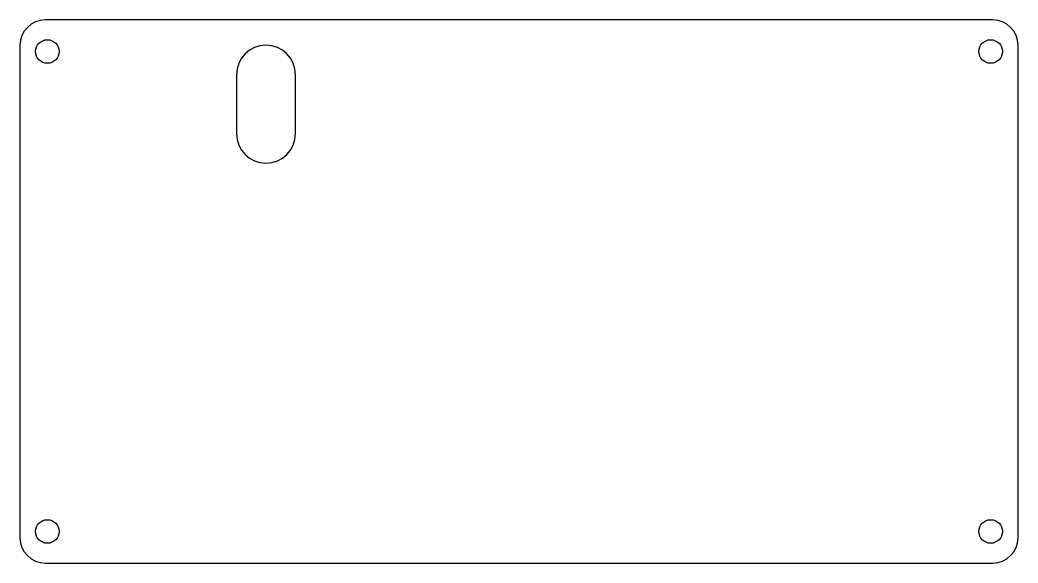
# Model space of a CAD drawing. Header units: millimetres. Extents: x 0 to 118, y 0 to 64.
import ezdxf

# ---------------------------------------------------------------- set-up
doc = ezdxf.new("R2010")
doc.units = ezdxf.units.MM
doc.layers.add('CUT', color=7, linetype='CONTINUOUS')

msp = doc.modelspace()

# ---------------------------------------------------------------- linework, layer by layer
at = {"layer": 'CUT'}
for p, q in [((115.5, 64.5), (3, 64.5)), ((0, 61.5), (0, 3)), ((118.5, 3), (118.5, 61.5)), ((25.7, 58), (25.7, 51)), ((32.7, 51), (32.7, 58)), ((3, 0), (115.5, 0))]:
    msp.add_line(p, q, dxfattribs=at)
for centre in [(3.25, 60.75), (115.25, 60.75), (3.25, 3.75), (115.25, 3.75)]:
    msp.add_circle(centre, 1.4, dxfattribs=at)
for centre, radius, start, end in [((3, 61.5), 3, 90, 180), ((115.5, 61.5), 3, 0, 90), ((29.2, 58), 3.5, 0, 180), ((29.2, 51), 3.5, 180, 360), ((3, 3), 3, 180, 270), ((115.5, 3), 3, 270, 360)]:
    msp.add_arc(centre, radius, start, end, dxfattribs=at)

doc.saveas('drawing.dxf')
